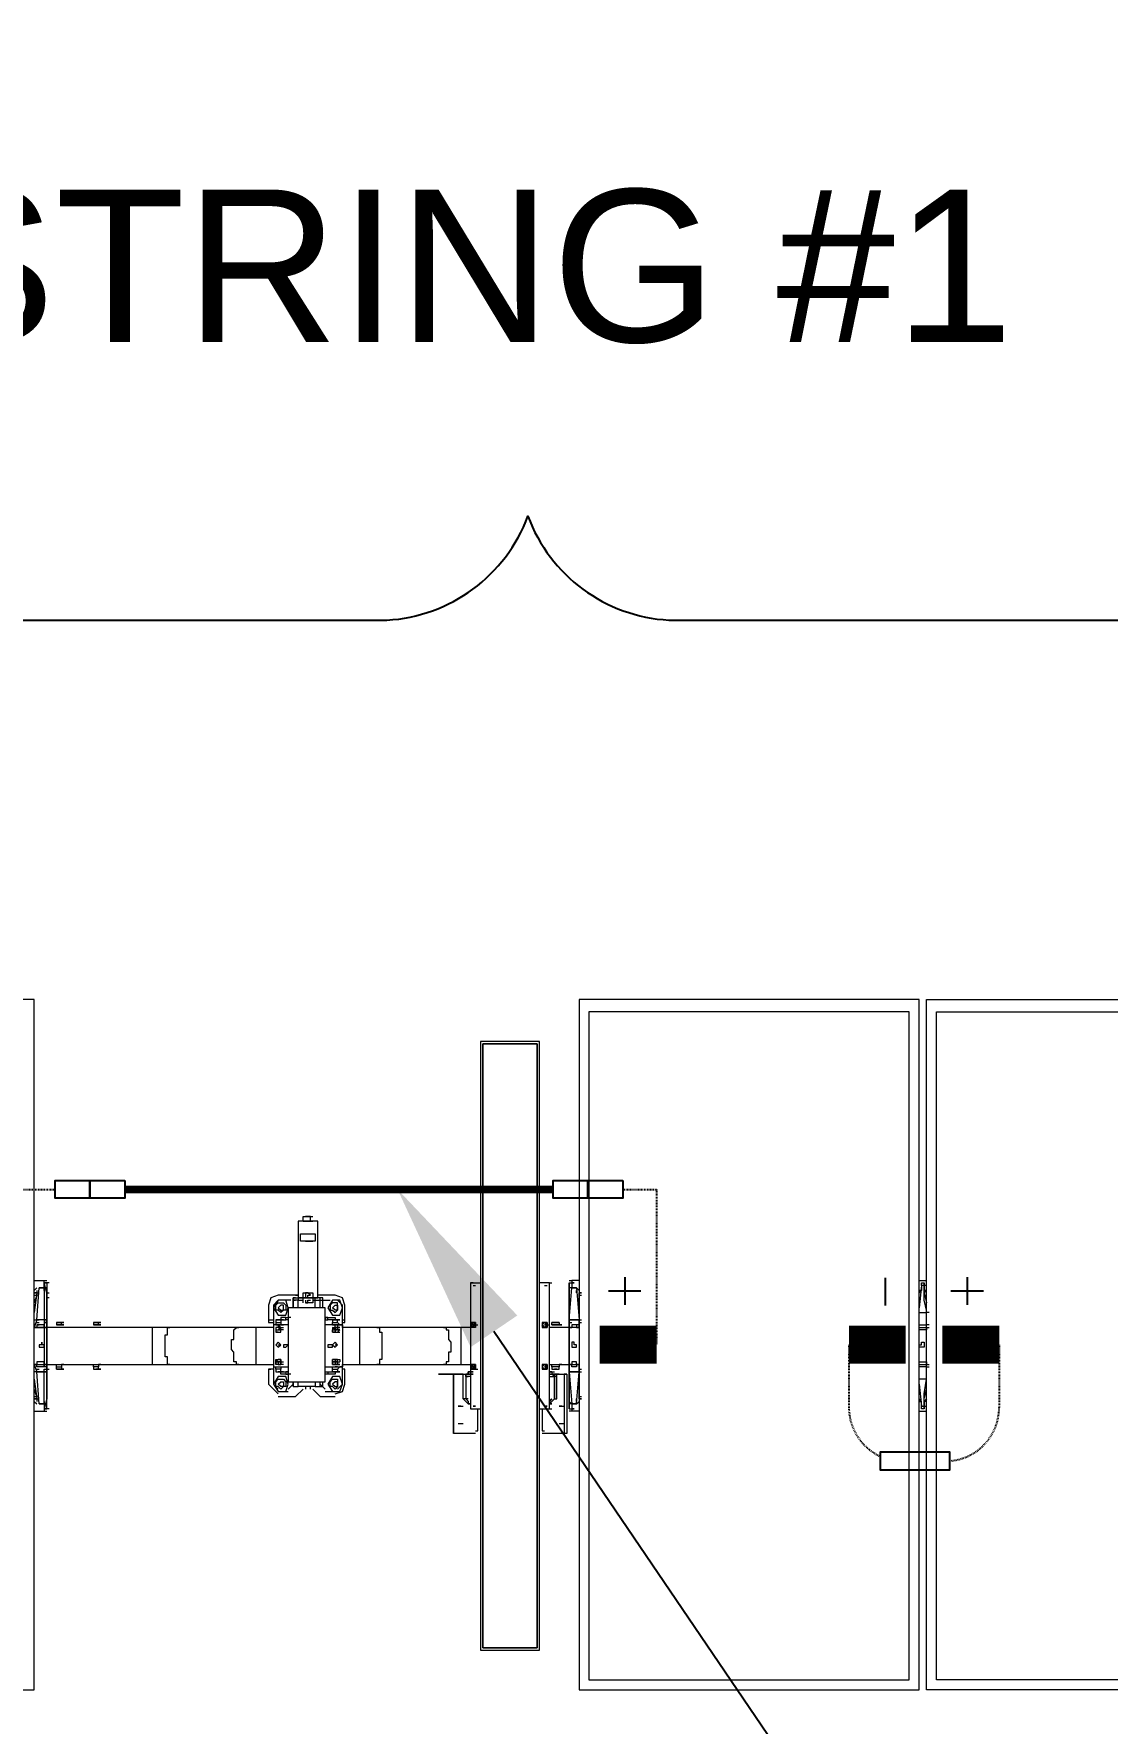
# Model space of a CAD drawing. Header units: feet. Extents: x -13743 to 68376, y -48 to 67763.
# Drawn here: x 4093.1 to 4233.9, y 7048.8 to 7270.4 of the extents above; entities that cross this region are included whole.
import ezdxf
from ezdxf import colors
from ezdxf.entities.mleader import LeaderData, LeaderLine
from ezdxf.enums import TextEntityAlignment as Align
from ezdxf.math import Vec2, Vec3

# ---------------------------------------------------------------- set-up
doc = ezdxf.new("R2018")
doc.units = ezdxf.units.FT
doc.header["$MEASUREMENT"] = 0
doc.linetypes.add('HIDDEN', pattern=[0.375, 0.25, -0.125])
for name, color, linetype in [('E-HARN-COMP', 8, 'Continuous'), ('E-TRNK-CABL-NEG', 6, 'HIDDEN'), ('E-TRUNK-CABLE-POS', 6, 'HIDDEN'), ('G-ANNO-TEXT', 1, 'Continuous'), ('Polarity-Text', 7, 'Continuous')]:
    doc.layers.add(name, color=color, linetype=linetype)
doc.styles.add('NEI-A', font='arial.ttf')
doc.styles.get("Standard").update_dxf_attribs({"font": 'arial.ttf'})

# ---------------------------------------------------------------- blocks, each defined once
blk = doc.blocks.new('A$Cc93f9aa1')
at = {"lineweight": 5}
for points in [[(9.338, 0), (9.5679, 0), (9.5679, 0.4666), (9.338, 0.4666)], [(10.1663, 0), (10.1663, 0.4666), (9.9363, 0.4666), (9.9363, 0)], [(10.1596, 0.4583), (9.9429, 0.4583), (9.9429, 0.0067), (10.1596, 0.0067)], [(10.4012, 0), (10.1713, 0), (10.1713, 0.4666), (10.4012, 0.4666)], [(10.1779, 0.0067), (10.1779, 0.4583), (10.3946, 0.4583), (10.3946, 0.0067)], [(9.8696, 0.4383), (9.8696, 0.0267), (9.9096, 0.0267), (9.9096, 0.4383)], [(9.8713, 0.4366), (9.8713, 0.0283), (9.8713, 0.4366), (9.9079, 0.4366)], [(9.7529, 0.3167), (9.7513, 0.3167)], [(9.7563, 0.3167), (9.7546, 0.3167)], [(9.7563, 0.3167), (9.7546, 0.3167)], [(9.7579, 0.3033), (9.7563, 0.3033), (9.7546, 0.3033), (9.7563, 0.3033), (9.7546, 0.3033), (9.7563, 0.3033), (9.7479, 0.3033), (9.7479, 0.3083), (9.7563, 0.3083), (9.7579, 0.3083)], [(9.7563, 0.3033), (9.7546, 0.3033), (9.7563, 0.3033), (9.7546, 0.3033)], [(9.5746, 0.275), (9.5763, 0.275), (9.5763, 0.2683)], [(10.1679, 0.275), (10.1696, 0.275), (10.1696, 0.2733), (10.1679, 0.2733)], [(9.7379, 0.2633), (9.7329, 0.2633), (9.7296, 0.2583), (9.7329, 0.2533), (9.7379, 0.2533), (9.7396, 0.2583)], [(9.7529, 0.2667), (9.7546, 0.2667), (9.7529, 0.2683), (9.7513, 0.2683), (9.7513, 0.2667), (9.7513, 0.265), (9.7529, 0.265)], [(9.7579, 0.265), (9.7563, 0.265)], [(9.7746, 0.2633), (9.7696, 0.2633), (9.7663, 0.2583), (9.7696, 0.2533), (9.7746, 0.2533), (9.7763, 0.2583)], [(9.9296, 0.2683), (9.9296, 0.265)], [(9.7329, 0.2567), (9.7313, 0.2567), (9.7313, 0.2583), (9.7313, 0.26), (9.7329, 0.2617), (9.7363, 0.2617), (9.7379, 0.26), (9.7379, 0.2583), (9.7379, 0.2567), (9.7363, 0.2567), (9.7363, 0.2583), (9.7363, 0.26), (9.7346, 0.26), (9.7329, 0.2583), (9.7346, 0.2567), (9.7363, 0.2567), (9.7346, 0.255)], [(9.7646, 0.2083), (9.7646, 0.2583), (9.7396, 0.2583), (9.7396, 0.2083)], [(9.7529, 0.2617), (9.7513, 0.2617)], [(9.7646, 0.25), (9.7663, 0.25), (9.7663, 0.2517), (9.7646, 0.2517)], [(9.7696, 0.2567), (9.7713, 0.255), (9.7729, 0.2567), (9.7713, 0.2567), (9.7696, 0.2583), (9.7713, 0.26), (9.7729, 0.26), (9.7729, 0.2583), (9.7729, 0.2567), (9.7729, 0.2583), (9.7729, 0.2617), (9.7713, 0.2617), (9.7696, 0.2617), (9.7679, 0.26), (9.7679, 0.2583), (9.7679, 0.2567)], [(9.5763, 0.2483), (9.5746, 0.2483)], [(9.5846, 0.2467), (9.5829, 0.2467)], [(9.5879, 0.2467), (9.5863, 0.2467)], [(9.6079, 0.2467), (9.6113, 0.2467), (9.6113, 0.2483), (9.6129, 0.2483), (9.6113, 0.2483), (9.6096, 0.2483), (9.6113, 0.2483), (9.6079, 0.2483)], [(9.6096, 0.2467), (9.6079, 0.2467)], [(9.6129, 0.2467), (9.6113, 0.2467)], [(9.7729, 0.2433), (9.7713, 0.2433), (9.7696, 0.245), (9.7713, 0.245), (9.7713, 0.2467), (9.7729, 0.2467), (9.7729, 0.245)], [(9.7729, 0.245), (9.7713, 0.245), (9.7713, 0.2433), (9.7729, 0.2433), (9.7746, 0.2433), (9.7729, 0.2433), (9.7729, 0.245), (9.7746, 0.245)], [(9.8646, 0.2483), (9.8629, 0.2467), (9.8646, 0.245), (9.8663, 0.2467)], [(9.9129, 0.2483), (9.9113, 0.2467), (9.9129, 0.245), (9.9146, 0.2467)], [(9.9146, 0.2467), (9.9129, 0.2467)], [(9.9146, 0.2467), (9.9129, 0.2467)], [(9.9196, 0.2467), (9.9179, 0.2467)], [(9.9246, 0.2467), (9.9229, 0.2467)], [(9.5729, 0.2317), (9.5746, 0.2317), (9.5746, 0.2333), (9.5729, 0.2333), (9.5729, 0.235), (9.5729, 0.2333), (9.5713, 0.2333), (9.5713, 0.2317)], [(9.7329, 0.235), (9.7313, 0.2333), (9.7329, 0.2317), (9.7346, 0.2333)], [(9.7329, 0.235), (9.7313, 0.2333), (9.7329, 0.2317), (9.7346, 0.2333)], [(9.7329, 0.235), (9.7313, 0.2333), (9.7329, 0.2317), (9.7346, 0.2333)], [(9.7329, 0.235), (9.7313, 0.2333), (9.7329, 0.2317), (9.7346, 0.2333)], [(9.7379, 0.2333), (9.7363, 0.2333), (9.7363, 0.2317), (9.7379, 0.2317), (9.7396, 0.2333)], [(9.7696, 0.2333), (9.7663, 0.2333), (9.7663, 0.2317), (9.7696, 0.2317)], [(9.7713, 0.235), (9.7696, 0.2333), (9.7713, 0.2317), (9.7729, 0.2333)], [(9.7713, 0.235), (9.7696, 0.2333), (9.7713, 0.2317), (9.7729, 0.2333)], [(9.7713, 0.235), (9.7696, 0.2333), (9.7713, 0.2317), (9.7729, 0.2333)], [(9.7713, 0.235), (9.7696, 0.2333), (9.7713, 0.2317), (9.7729, 0.2333)], [(9.9329, 0.235), (9.9313, 0.235), (9.9313, 0.2317), (9.9346, 0.2317), (9.9346, 0.2333), (9.9329, 0.2333)], [(10.1679, 0.235), (10.1696, 0.235), (10.1696, 0.2317), (10.1663, 0.2317), (10.1663, 0.2333), (10.1679, 0.2333)], [(9.5763, 0.22), (9.5746, 0.22), (9.5746, 0.2217), (9.5696, 0.2217), (9.5696, 0.22), (9.5746, 0.22)], [(9.7346, 0.2217), (9.7346, 0.2233), (9.7329, 0.2233), (9.7313, 0.2217)], [(9.7729, 0.2217), (9.7729, 0.2233), (9.7713, 0.2233), (9.7713, 0.2217), (9.7696, 0.2217)], [(9.8646, 0.22), (9.8629, 0.2183), (9.8646, 0.2167), (9.8663, 0.2183)], [(9.8663, 0.2183), (9.8646, 0.2183)], [(9.9129, 0.22), (9.9113, 0.2183), (9.9129, 0.2167), (9.9146, 0.2183)], [(9.9146, 0.22), (9.9129, 0.22), (9.9146, 0.22), (9.9146, 0.2183), (9.9146, 0.2167), (9.9129, 0.2167), (9.9146, 0.2167), (9.9146, 0.2183), (9.9129, 0.2183), (9.9146, 0.2183), (9.9129, 0.2183), (9.9146, 0.2183), (9.9129, 0.2183), (9.9146, 0.2183), (9.9129, 0.2183), (9.9146, 0.2183)], [(9.9313, 0.22), (9.9296, 0.22), (9.9313, 0.22), (9.9346, 0.22), (9.9346, 0.2217), (9.9313, 0.2217)], [(9.7379, 0.2117), (9.7329, 0.2117), (9.7296, 0.2067), (9.7329, 0.2017), (9.7379, 0.2017), (9.7396, 0.2067)], [(9.7363, 0.2067), (9.7363, 0.205), (9.7346, 0.2033), (9.7329, 0.205), (9.7313, 0.205), (9.7313, 0.2067), (9.7313, 0.2083), (9.7329, 0.21), (9.7346, 0.21), (9.7363, 0.21), (9.7379, 0.2083), (9.7379, 0.2067), (9.7379, 0.205), (9.7363, 0.205), (9.7346, 0.205), (9.7329, 0.2067), (9.7346, 0.2083), (9.7363, 0.2083)], [(9.7646, 0.215), (9.7663, 0.215), (9.7663, 0.2133), (9.7646, 0.2133)], [(9.7746, 0.2117), (9.7696, 0.2117), (9.7663, 0.2067), (9.7696, 0.2017), (9.7746, 0.2017), (9.7763, 0.2067)], [(9.7729, 0.205), (9.7713, 0.2033), (9.7696, 0.205), (9.7679, 0.205), (9.7679, 0.2067), (9.7679, 0.2083), (9.7696, 0.21), (9.7729, 0.21), (9.7729, 0.2067), (9.7729, 0.2083), (9.7713, 0.2083), (9.7696, 0.2067), (9.7713, 0.205)], [(9.7729, 0.2067), (9.7729, 0.205)], [(9.8596, 0.2133), (9.8596, 0.1967), (9.8579, 0.1967), (9.8579, 0.2133)], [(9.8613, 0.2133), (9.8596, 0.2133)], [(9.8613, 0.2133), (9.8596, 0.2133), (9.8613, 0.2133), (9.8596, 0.2133), (9.8613, 0.2133), (9.8629, 0.2133), (9.8646, 0.2133), (9.8629, 0.2133), (9.8613, 0.2133), (9.8629, 0.2133), (9.8613, 0.2133), (9.8629, 0.2133), (9.8646, 0.2133), (9.8629, 0.2133)], [(9.8629, 0.2133), (9.8613, 0.2133), (9.8613, 0.215), (9.8629, 0.215)], [(9.8629, 0.215), (9.8613, 0.215), (9.8629, 0.215), (9.8646, 0.215)], [(9.9196, 0.2133), (9.9179, 0.2133)], [(9.9196, 0.2133), (9.9179, 0.2133)], [(9.9279, 0.2133), (9.9263, 0.2133)], [(9.5746, 0.19), (9.5763, 0.19), (9.5763, 0.1967)], [(9.5763, 0.1967), (9.5763, 0.2)], [(9.9296, 0.2), (9.9296, 0.1967), (9.9296, 0.19)], [(9.8663, 0.1917), (9.8646, 0.1917)], [(9.9146, 0.1917), (9.9129, 0.1917)], [(9.9329, 0.19), (9.9313, 0.19)], [(9.9079, 0.0283), (9.8713, 0.0283)]]:
    blk.add_lwpolyline(points, close=True, dxfattribs=at)
for points in [[(9.9079, 0.4366), (9.9079, 0.0283), (9.9079, 0.4366)], [(9.7579, 0.3167), (9.7563, 0.3167), (9.7546, 0.3167), (9.7513, 0.3167), (9.7529, 0.3167), (9.7513, 0.3167), (9.7529, 0.3167), (9.7513, 0.3167), (9.7496, 0.3167), (9.7496, 0.32), (9.7546, 0.32), (9.7513, 0.32), (9.7529, 0.32)], [(9.7529, 0.3167), (9.7546, 0.3167), (9.7546, 0.32), (9.7563, 0.32)], [(9.7579, 0.2583), (9.7579, 0.2633), (9.7613, 0.2633), (9.7613, 0.265), (9.7596, 0.265), (9.7596, 0.3167), (9.7463, 0.3167), (9.7463, 0.265), (9.7479, 0.265)], [(9.7496, 0.3167), (9.7563, 0.3167)], [(9.7513, 0.3167), (9.7529, 0.3167)], [(9.7513, 0.3167), (9.7529, 0.3167)], [(9.7513, 0.3167), (9.7529, 0.3167), (9.7513, 0.3167)], [(9.7513, 0.3167), (9.7529, 0.3167)], [(9.7546, 0.3167), (9.7513, 0.3167)], [(9.7546, 0.3167), (9.7529, 0.3167)], [(9.7546, 0.3167), (9.7529, 0.3167)], [(9.7529, 0.3167), (9.7546, 0.3167)], [(9.7546, 0.3167), (9.7563, 0.3167)], [(9.7513, 0.3033), (9.7529, 0.3033), (9.7513, 0.3033)], [(9.7529, 0.3033), (9.7546, 0.3033), (9.7529, 0.3033)], [(9.7546, 0.3033), (9.7563, 0.3033), (9.7546, 0.3033)], [(9.5679, 0.2767), (9.5746, 0.2767)], [(9.5746, 0.27), (9.5746, 0.2717), (9.5746, 0.2767), (9.5763, 0.2767)], [(9.5779, 0.275), (9.5763, 0.275), (9.5746, 0.275), (9.5763, 0.275), (9.5746, 0.275)], [(9.8646, 0.275), (9.8629, 0.275), (9.8629, 0.19), (9.8646, 0.19)], [(9.8629, 0.275), (9.8696, 0.275)], [(9.9096, 0.19), (9.9163, 0.19), (9.9163, 0.275), (9.9096, 0.275)], [(9.9163, 0.275), (9.9179, 0.275)], [(9.9296, 0.2767), (9.9313, 0.2767), (9.9313, 0.2717), (9.9296, 0.2717)], [(9.9296, 0.2683), (9.9296, 0.275), (9.9296, 0.2683)], [(9.9296, 0.275), (9.9313, 0.275), (9.9329, 0.275), (9.9313, 0.275)], [(9.9363, 0.2767), (9.9313, 0.2767)], [(10.1663, 0.2767), (10.1713, 0.2767)], [(9.5763, 0.25), (9.5746, 0.25), (9.5696, 0.25), (9.5713, 0.2717), (9.5746, 0.2717), (9.5713, 0.2717), (9.5729, 0.2717)], [(9.5763, 0.2717), (9.5746, 0.2717), (9.5746, 0.25), (9.5763, 0.25), (9.5746, 0.25), (9.5746, 0.2483), (9.5746, 0.245), (9.5763, 0.245), (9.5746, 0.245), (9.5746, 0.22), (9.5746, 0.2183), (9.5696, 0.2183), (9.5696, 0.22), (9.5713, 0.22)], [(9.5696, 0.27), (9.5696, 0.2683), (9.5696, 0.2667)], [(9.5696, 0.2683), (9.5713, 0.2683)], [(9.7329, 0.2633), (9.7296, 0.26), (9.7296, 0.245), (9.7179, 0.245), (9.7063, 0.245), (9.6596, 0.245), (9.6479, 0.245), (9.6113, 0.245), (9.6079, 0.245), (9.5863, 0.245), (9.5829, 0.245), (9.5763, 0.245), (9.5746, 0.245), (9.5696, 0.245), (9.5746, 0.245), (9.5763, 0.245), (9.5746, 0.245), (9.5746, 0.2467), (9.5696, 0.2467), (9.5696, 0.245), (9.5713, 0.245)], [(9.5779, 0.265), (9.5763, 0.265), (9.5763, 0.2683), (9.5779, 0.2683)], [(9.5763, 0.2683), (9.5763, 0.265)], [(9.5763, 0.2483), (9.5763, 0.265), (9.5763, 0.2483)], [(9.7446, 0.2667), (9.7463, 0.2667), (9.7329, 0.2667), (9.7279, 0.265), (9.7263, 0.26), (9.7263, 0.25), (9.7263, 0.2483), (9.7296, 0.2483)], [(9.7413, 0.2633), (9.7396, 0.2633), (9.7363, 0.2633)], [(9.7463, 0.2583), (9.7463, 0.2633), (9.7429, 0.2633), (9.7429, 0.265), (9.7429, 0.2633), (9.7429, 0.2583)], [(9.7446, 0.265), (9.7429, 0.265), (9.7463, 0.265), (9.7463, 0.2633), (9.7496, 0.2633)], [(9.7429, 0.2633), (9.7446, 0.2633)], [(9.7463, 0.265), (9.7496, 0.265), (9.7463, 0.265)], [(9.7496, 0.2617), (9.7496, 0.265), (9.7496, 0.2683), (9.7563, 0.2683), (9.7563, 0.265), (9.7496, 0.265), (9.7563, 0.265), (9.7563, 0.2617), (9.7546, 0.2617), (9.7529, 0.2617), (9.7529, 0.2633), (9.7546, 0.2633)], [(9.7496, 0.265), (9.7513, 0.265)], [(9.7513, 0.2633), (9.7513, 0.2617)], [(9.7529, 0.2667), (9.7546, 0.2667)], [(9.7596, 0.265), (9.7563, 0.265), (9.7596, 0.265)], [(9.7563, 0.2633), (9.7579, 0.2633), (9.7579, 0.265)], [(9.7763, 0.2483), (9.7779, 0.2483), (9.7779, 0.25), (9.7779, 0.26), (9.7763, 0.265), (9.7713, 0.2667), (9.7613, 0.2667), (9.7596, 0.2667)], [(9.7629, 0.2583), (9.7629, 0.2633), (9.7629, 0.265), (9.7613, 0.265)], [(9.7613, 0.2633), (9.7629, 0.2633), (9.7646, 0.2633), (9.7679, 0.2633)], [(9.8663, 0.2483), (9.8663, 0.2467), (9.8646, 0.2467), (9.8663, 0.2467), (9.8646, 0.2467), (9.8663, 0.2467), (9.8663, 0.245), (9.8646, 0.245), (9.8629, 0.245), (9.8563, 0.245), (9.8446, 0.245), (9.7996, 0.245), (9.7763, 0.245), (9.7763, 0.26), (9.7729, 0.2633)], [(9.8646, 0.2733), (9.8663, 0.2733)], [(9.9129, 0.2733), (9.9146, 0.2733)], [(9.9346, 0.2717), (9.9363, 0.25), (9.9296, 0.25), (9.9313, 0.2717), (9.9296, 0.2717), (9.9296, 0.27)], [(9.9296, 0.2483), (9.9296, 0.265), (9.9296, 0.2483)], [(9.9346, 0.2717), (9.9313, 0.2717), (9.9346, 0.2717)], [(9.9346, 0.2683), (9.9346, 0.27)], [(9.9363, 0.2667), (9.9363, 0.2683), (9.9379, 0.2683)], [(10.1679, 0.2733), (10.1679, 0.27)], [(10.1729, 0.255), (10.1713, 0.255), (10.1713, 0.2567), (10.1696, 0.2633), (10.1696, 0.2733), (10.1696, 0.27), (10.1713, 0.2683)], [(9.7379, 0.2517), (9.7346, 0.2517), (9.7346, 0.25), (9.7379, 0.25)], [(9.7413, 0.2517), (9.7396, 0.2517), (9.7396, 0.25), (9.7379, 0.25), (9.7379, 0.2517), (9.7396, 0.2517)], [(9.7646, 0.2517), (9.7663, 0.2517), (9.7713, 0.2517), (9.7713, 0.25), (9.7663, 0.25)], [(10.1729, 0.2467), (10.1713, 0.2467), (10.1713, 0.255)], [(9.5746, 0.25), (9.5696, 0.25), (9.5713, 0.25)], [(9.5696, 0.2467), (9.5713, 0.2467)], [(9.5763, 0.2483), (9.5763, 0.2467), (9.5763, 0.2483)], [(9.5763, 0.2183), (9.5763, 0.2467), (9.5763, 0.2183)], [(9.5829, 0.2483), (9.5829, 0.2467), (9.5863, 0.2467), (9.5863, 0.2483), (9.5879, 0.2483), (9.5863, 0.2483), (9.5846, 0.2483), (9.5863, 0.2483), (9.5829, 0.2483), (9.5846, 0.2483)], [(9.5863, 0.2483), (9.5879, 0.2483)], [(9.6079, 0.2483), (9.6096, 0.2483)], [(9.6113, 0.2483), (9.6129, 0.2483)], [(9.7396, 0.2467), (9.7346, 0.2467), (9.7313, 0.2467), (9.7296, 0.2467), (9.7296, 0.2183), (9.7313, 0.2183), (9.7346, 0.2183), (9.7396, 0.2183)], [(9.7313, 0.25), (9.7346, 0.25), (9.7329, 0.25), (9.7346, 0.25), (9.7363, 0.25), (9.7346, 0.25), (9.7346, 0.2483), (9.7346, 0.2467), (9.7363, 0.2467)], [(9.7329, 0.25), (9.7313, 0.25), (9.7313, 0.2483), (9.7313, 0.2467), (9.7329, 0.2467)], [(9.7313, 0.2483), (9.7346, 0.2483)], [(9.7329, 0.2417), (9.7346, 0.2417), (9.7346, 0.2433), (9.7329, 0.2433), (9.7346, 0.2433), (9.7346, 0.245), (9.7329, 0.2467), (9.7329, 0.245), (9.7313, 0.245), (9.7313, 0.2433), (9.7346, 0.2433), (9.7346, 0.245), (9.7329, 0.245), (9.7346, 0.245)], [(9.7346, 0.2467), (9.7313, 0.2467)], [(9.7313, 0.245), (9.7313, 0.2433), (9.7329, 0.2433), (9.7346, 0.245), (9.7329, 0.245)], [(9.7313, 0.2433), (9.7313, 0.2417), (9.7346, 0.2417), (9.7346, 0.2433)], [(9.7329, 0.245), (9.7346, 0.245), (9.7329, 0.245)], [(9.7363, 0.2433), (9.7346, 0.2433), (9.7346, 0.245), (9.7363, 0.245)], [(9.7729, 0.2467), (9.7713, 0.2467), (9.7696, 0.2467), (9.7696, 0.2483), (9.7729, 0.2483), (9.7746, 0.2467), (9.7763, 0.2467), (9.7746, 0.2467), (9.7696, 0.2467), (9.7646, 0.2467)], [(9.7729, 0.2483), (9.7729, 0.25), (9.7746, 0.25), (9.7729, 0.25), (9.7713, 0.25), (9.7696, 0.25), (9.7696, 0.2483)], [(9.7696, 0.25), (9.7729, 0.25), (9.7713, 0.25)], [(9.7729, 0.2433), (9.7713, 0.2433), (9.7696, 0.245), (9.7696, 0.2433), (9.7713, 0.2433)], [(9.7696, 0.2417), (9.7713, 0.2417), (9.7696, 0.2417), (9.7696, 0.2433), (9.7713, 0.2433), (9.7713, 0.2417), (9.7729, 0.2417), (9.7746, 0.2417)], [(9.7713, 0.245), (9.7729, 0.245), (9.7713, 0.245)], [(9.7729, 0.245), (9.7746, 0.245)], [(9.7746, 0.2433), (9.7729, 0.2417)], [(9.7763, 0.2467), (9.7763, 0.2183)], [(9.8663, 0.2467), (9.8663, 0.245), (9.8646, 0.245), (9.8646, 0.2467), (9.8663, 0.2467), (9.8646, 0.2467), (9.8629, 0.2467), (9.8646, 0.2483), (9.8629, 0.2483), (9.8629, 0.2467), (9.8629, 0.245)], [(9.8629, 0.2483), (9.8629, 0.2483)], [(9.8629, 0.2467), (9.8629, 0.2467)], [(9.8629, 0.245), (9.8629, 0.245)], [(9.8646, 0.2483), (9.8663, 0.2483), (9.8646, 0.2483), (9.8663, 0.2483), (9.8663, 0.2467), (9.8646, 0.2467), (9.8663, 0.2467), (9.8679, 0.2467)], [(9.8646, 0.2483), (9.8646, 0.2483)], [(9.8646, 0.245), (9.8646, 0.245)], [(9.8663, 0.2483), (9.8663, 0.2483)], [(9.8663, 0.2467), (9.8663, 0.2467)], [(9.8663, 0.245), (9.8663, 0.245)], [(9.9129, 0.2483), (9.9113, 0.2467)], [(9.9113, 0.2483), (9.9113, 0.2467)], [(9.9113, 0.2483), (9.9113, 0.2483)], [(9.9129, 0.2483), (9.9113, 0.2483)], [(9.9129, 0.245), (9.9113, 0.2467)], [(9.9113, 0.2467), (9.9113, 0.245)], [(9.9113, 0.2467), (9.9113, 0.2467)], [(9.9113, 0.245), (9.9129, 0.245)], [(9.9113, 0.245), (9.9113, 0.245)], [(9.9129, 0.2483), (9.9146, 0.2483)], [(9.9129, 0.2483), (9.9146, 0.2483)], [(9.9129, 0.2483), (9.9146, 0.2483), (9.9146, 0.2467)], [(9.9129, 0.2483), (9.9129, 0.2483)], [(9.9146, 0.2483), (9.9129, 0.2483)], [(9.9129, 0.2467), (9.9146, 0.2467)], [(9.9129, 0.2467), (9.9146, 0.2467)], [(9.9146, 0.2467), (9.9146, 0.245), (9.9129, 0.245)], [(9.9129, 0.2467), (9.9146, 0.2467)], [(9.9129, 0.2467), (9.9146, 0.2467)], [(9.9129, 0.245), (9.9146, 0.245)], [(9.9129, 0.245), (9.9129, 0.245)], [(9.9146, 0.2483), (9.9146, 0.2483)], [(9.9146, 0.2467), (9.9146, 0.2483)], [(9.9146, 0.2467), (9.9163, 0.2467)], [(9.9146, 0.2467), (9.9146, 0.2467)], [(9.9146, 0.245), (9.9146, 0.2467)], [(9.9146, 0.245), (9.9146, 0.245)], [(9.9363, 0.245), (9.9346, 0.245), (9.9296, 0.245), (9.9229, 0.245), (9.9179, 0.245), (9.9163, 0.245)], [(9.9163, 0.22), (9.9179, 0.22), (9.9229, 0.22), (9.9296, 0.22), (9.9296, 0.245), (9.9313, 0.245), (9.9296, 0.245)], [(9.9229, 0.2483), (9.9213, 0.2483), (9.9229, 0.2483), (9.9229, 0.2467), (9.9179, 0.2467), (9.9179, 0.2483), (9.9196, 0.2483), (9.9213, 0.2483)], [(9.9179, 0.2483), (9.9213, 0.2483), (9.9196, 0.2483)], [(9.9296, 0.2483), (9.9296, 0.25), (9.9313, 0.25)], [(9.9296, 0.25), (9.9363, 0.25), (9.9379, 0.25)], [(9.9346, 0.2467), (9.9346, 0.245), (9.9313, 0.245), (9.9296, 0.245), (9.9296, 0.2483), (9.9313, 0.2483)], [(9.9296, 0.2483), (9.9296, 0.2467), (9.9296, 0.2483)], [(9.9296, 0.2467), (9.9296, 0.2183), (9.9296, 0.2467)], [(9.9363, 0.2467), (9.9346, 0.2467), (9.9313, 0.2467), (9.9313, 0.245)], [(10.1663, 0.2467), (10.1713, 0.2467)], [(10.1663, 0.245), (10.1713, 0.245), (10.1729, 0.245)], [(10.1713, 0.245), (10.1713, 0.2433), (10.1663, 0.2433)], [(9.7329, 0.2333), (9.7346, 0.2333)], [(9.7713, 0.2333), (9.7729, 0.2333)], [(9.5763, 0.2183), (9.5746, 0.2183), (9.5746, 0.22), (9.5763, 0.22), (9.5829, 0.22), (9.5863, 0.22), (9.6079, 0.22), (9.6113, 0.22), (9.6479, 0.22), (9.6596, 0.22), (9.7063, 0.22), (9.7296, 0.22), (9.7296, 0.2067), (9.7329, 0.2033)], [(9.5746, 0.2183), (9.5746, 0.2183)], [(9.5763, 0.2183), (9.5763, 0.2167), (9.5763, 0.2183)], [(9.5879, 0.22), (9.5863, 0.22), (9.5863, 0.2183), (9.5863, 0.2167), (9.5879, 0.2167), (9.5863, 0.2167), (9.5846, 0.2167), (9.5829, 0.2167), (9.5829, 0.2183), (9.5829, 0.22), (9.5846, 0.22)], [(9.5829, 0.2183), (9.5863, 0.2183)], [(9.6129, 0.22), (9.6113, 0.22), (9.6113, 0.2183), (9.6079, 0.2183), (9.6079, 0.22), (9.6096, 0.22)], [(9.6079, 0.2183), (9.6079, 0.2167), (9.6096, 0.2167), (9.6113, 0.2167), (9.6129, 0.2167), (9.6113, 0.2167), (9.6113, 0.2183)], [(9.7313, 0.2233), (9.7346, 0.2233)], [(9.7329, 0.2217), (9.7313, 0.2217), (9.7313, 0.22)], [(9.7346, 0.2183), (9.7346, 0.2167), (9.7313, 0.2167), (9.7313, 0.2183), (9.7329, 0.2183), (9.7346, 0.2183), (9.7363, 0.2183)], [(9.7313, 0.2183), (9.7329, 0.2183)], [(9.7363, 0.22), (9.7346, 0.22), (9.7346, 0.2217), (9.7329, 0.2217), (9.7329, 0.22), (9.7346, 0.22), (9.7346, 0.2217), (9.7363, 0.2217)], [(9.7329, 0.22), (9.7346, 0.22), (9.7329, 0.22)], [(9.7329, 0.22), (9.7346, 0.22), (9.7329, 0.22)], [(9.7646, 0.2183), (9.7696, 0.2183), (9.7746, 0.2183), (9.7763, 0.2183), (9.7746, 0.2183), (9.7729, 0.2167), (9.7729, 0.215), (9.7746, 0.215), (9.7729, 0.215), (9.7713, 0.215), (9.7696, 0.215), (9.7696, 0.2167), (9.7696, 0.2183), (9.7713, 0.2183), (9.7729, 0.2183), (9.7713, 0.2183)], [(9.7729, 0.2233), (9.7696, 0.2233)], [(9.7713, 0.2217), (9.7696, 0.2217), (9.7696, 0.22), (9.7729, 0.22), (9.7746, 0.22), (9.7729, 0.22), (9.7729, 0.2217), (9.7713, 0.2217), (9.7713, 0.22), (9.7729, 0.22), (9.7729, 0.2217), (9.7746, 0.2217)], [(9.7713, 0.22), (9.7729, 0.22), (9.7713, 0.22)], [(9.7729, 0.2033), (9.7763, 0.2067), (9.7763, 0.22), (9.7879, 0.22), (9.7996, 0.22), (9.8446, 0.22), (9.8563, 0.22), (9.8629, 0.22), (9.8629, 0.2183), (9.8629, 0.2167), (9.8646, 0.2167), (9.8663, 0.2167), (9.8679, 0.2167)], [(9.8629, 0.22), (9.8629, 0.22)], [(9.8646, 0.22), (9.8629, 0.22)], [(9.8663, 0.2167), (9.8663, 0.2183), (9.8646, 0.2183), (9.8663, 0.2183), (9.8646, 0.2183), (9.8663, 0.2183), (9.8646, 0.2183), (9.8663, 0.2183), (9.8663, 0.2167), (9.8646, 0.2167), (9.8646, 0.2183), (9.8629, 0.2183), (9.8646, 0.22), (9.8663, 0.22), (9.8646, 0.22), (9.8663, 0.22), (9.8663, 0.2183), (9.8663, 0.22)], [(9.8629, 0.2183), (9.8629, 0.2183)], [(9.8646, 0.22), (9.8646, 0.22)], [(9.8663, 0.22), (9.8663, 0.22)], [(9.8663, 0.2183), (9.8663, 0.2183)], [(9.9146, 0.2167), (9.9129, 0.2167), (9.9113, 0.2183), (9.9129, 0.22), (9.9113, 0.22), (9.9113, 0.2183), (9.9113, 0.2167), (9.9129, 0.2167)], [(9.9113, 0.22), (9.9113, 0.22)], [(9.9113, 0.2183), (9.9113, 0.2183)], [(9.9129, 0.22), (9.9129, 0.22)], [(9.9146, 0.22), (9.9146, 0.22)], [(9.9146, 0.2183), (9.9146, 0.2183)], [(9.9246, 0.22), (9.9229, 0.22), (9.9229, 0.2183), (9.9179, 0.2183), (9.9179, 0.22), (9.9196, 0.22)], [(9.9179, 0.2183), (9.9179, 0.2167), (9.9196, 0.2167), (9.9213, 0.2167), (9.9229, 0.2167)], [(9.9213, 0.2167), (9.9229, 0.2167), (9.9229, 0.2183)], [(9.9296, 0.22), (9.9313, 0.22), (9.9296, 0.22), (9.9296, 0.2183)], [(9.9296, 0.2167), (9.9296, 0.2183), (9.9296, 0.2167)], [(9.9363, 0.22), (9.9346, 0.22), (9.9346, 0.2183), (9.9313, 0.2183), (9.9313, 0.22), (9.9329, 0.22)], [(9.9313, 0.2183), (9.9313, 0.2183)], [(10.1663, 0.2217), (10.1713, 0.2217), (10.1713, 0.22)], [(10.1663, 0.22), (10.1713, 0.22), (10.1729, 0.22)], [(10.1713, 0.2183), (10.1663, 0.2183)], [(10.1679, 0.1917), (10.1696, 0.1917), (10.1696, 0.2), (10.1713, 0.21), (10.1713, 0.2183), (10.1729, 0.2183)], [(9.5713, 0.1933), (9.5696, 0.215), (9.5746, 0.215), (9.5763, 0.215)], [(9.5746, 0.215), (9.5696, 0.215), (9.5713, 0.215)], [(9.5746, 0.1933), (9.5713, 0.1933), (9.5746, 0.1933), (9.5746, 0.215), (9.5763, 0.215), (9.5746, 0.215), (9.5746, 0.2167), (9.5763, 0.2167), (9.5779, 0.2167)], [(9.5763, 0.2167), (9.5763, 0.2), (9.5763, 0.2167)], [(9.5829, 0.2167), (9.5863, 0.2167), (9.5846, 0.2167)], [(9.6079, 0.2167), (9.6113, 0.2167), (9.6096, 0.2167)], [(9.7296, 0.2167), (9.7263, 0.2167), (9.7263, 0.2067), (9.7329, 0.2)], [(9.7263, 0.2167), (9.7279, 0.2167)], [(9.7313, 0.2167), (9.7313, 0.215), (9.7329, 0.215), (9.7346, 0.215), (9.7363, 0.215), (9.7346, 0.215), (9.7346, 0.2167)], [(9.7313, 0.215), (9.7346, 0.215), (9.7329, 0.215)], [(9.7379, 0.2133), (9.7346, 0.2133), (9.7346, 0.215), (9.7379, 0.215)], [(9.7413, 0.2133), (9.7396, 0.2133), (9.7396, 0.215), (9.7379, 0.215), (9.7379, 0.2133), (9.7396, 0.2133)], [(9.7396, 0.2033), (9.7429, 0.2067)], [(9.7429, 0.2083), (9.7429, 0.205), (9.7463, 0.205)], [(9.7579, 0.2083), (9.7579, 0.205), (9.7463, 0.205), (9.7463, 0.2083)], [(9.7579, 0.205), (9.7613, 0.205), (9.7629, 0.205), (9.7629, 0.2083)], [(9.7613, 0.2067), (9.7646, 0.2033)], [(9.7663, 0.215), (9.7713, 0.215), (9.7713, 0.2133), (9.7663, 0.2133), (9.7646, 0.2133)], [(9.7696, 0.2167), (9.7729, 0.2167)], [(9.7696, 0.215), (9.7729, 0.215), (9.7713, 0.215)], [(9.7713, 0.2), (9.7763, 0.2017), (9.7779, 0.2067), (9.7779, 0.2167), (9.7763, 0.2167)], [(9.8413, 0.2133), (9.8429, 0.2133), (9.8413, 0.2133)], [(9.8429, 0.2133), (9.8446, 0.2133)], [(9.8496, 0.2133), (9.8429, 0.2133), (9.8496, 0.2133)], [(9.8496, 0.2133), (9.8513, 0.2133), (9.8496, 0.2133)], [(9.8663, 0.1733), (9.8513, 0.1733), (9.8513, 0.2133), (9.8579, 0.2133), (9.8596, 0.2133), (9.8629, 0.2133), (9.8646, 0.2133)], [(9.8513, 0.2133), (9.8513, 0.1733)], [(9.8513, 0.2133), (9.8529, 0.2133)], [(9.8579, 0.2133), (9.8513, 0.2133)], [(9.8513, 0.2133), (9.8529, 0.2133)], [(9.8579, 0.2133), (9.8596, 0.2133)], [(9.8613, 0.215), (9.8629, 0.215), (9.8613, 0.215), (9.8613, 0.2133), (9.8629, 0.2133), (9.8613, 0.2133), (9.8596, 0.2133), (9.8613, 0.2133), (9.8596, 0.2133)], [(9.8596, 0.2133), (9.8596, 0.2133)], [(9.8596, 0.2133), (9.8596, 0.2133)], [(9.8596, 0.2133), (9.8613, 0.2133), (9.8596, 0.2133)], [(9.8596, 0.2133), (9.8613, 0.2133)], [(9.8596, 0.2133), (9.8613, 0.2133)], [(9.8596, 0.2117), (9.8596, 0.2133)], [(9.8596, 0.2117), (9.8613, 0.2117)], [(9.8596, 0.2117), (9.8596, 0.1967), (9.8613, 0.195), (9.8613, 0.1933)], [(9.8613, 0.2133), (9.8613, 0.2133)], [(9.8613, 0.2133), (9.8613, 0.2133)], [(9.8629, 0.2167), (9.8629, 0.2167)], [(9.8646, 0.2167), (9.8646, 0.2167)], [(9.8663, 0.2167), (9.8663, 0.2167)], [(9.9113, 0.2167), (9.9113, 0.2167)], [(9.9229, 0.2133), (9.9213, 0.2133), (9.9196, 0.2133), (9.9196, 0.2117), (9.9196, 0.1967), (9.9213, 0.1967), (9.9213, 0.2133), (9.9263, 0.2133), (9.9263, 0.1733), (9.9113, 0.1733)], [(9.9129, 0.2167), (9.9129, 0.2167)], [(9.9146, 0.2167), (9.9146, 0.2167)], [(9.9163, 0.215), (9.9163, 0.2133), (9.9179, 0.2133)], [(9.9179, 0.215), (9.9163, 0.215), (9.9179, 0.215)], [(9.9163, 0.215), (9.9179, 0.215)], [(9.9163, 0.2133), (9.9163, 0.2133)], [(9.9163, 0.2133), (9.9179, 0.2133)], [(9.9163, 0.2133), (9.9179, 0.2133)], [(9.9163, 0.2133), (9.9179, 0.2133)], [(9.9163, 0.2133), (9.9179, 0.2133)], [(9.9163, 0.2133), (9.9179, 0.2133), (9.9196, 0.2133)], [(9.9163, 0.2133), (9.9179, 0.2133), (9.9196, 0.2133)], [(9.9163, 0.2133), (9.9179, 0.2133)], [(9.9163, 0.2133), (9.9179, 0.2133), (9.9196, 0.2133)], [(9.9163, 0.2133), (9.9196, 0.2133)], [(9.9179, 0.1933), (9.9163, 0.1933), (9.9196, 0.1967), (9.9196, 0.2117)], [(9.9179, 0.2167), (9.9213, 0.2167), (9.9196, 0.2167)], [(9.9179, 0.215), (9.9179, 0.2133)], [(9.9179, 0.215), (9.9196, 0.215)], [(9.9179, 0.2133), (9.9196, 0.2133)], [(9.9179, 0.2133), (9.9196, 0.2133)], [(9.9179, 0.2133), (9.9196, 0.2133)], [(9.9213, 0.2117), (9.9196, 0.2117), (9.9179, 0.2133), (9.9196, 0.2133), (9.9179, 0.2133), (9.9196, 0.2133), (9.9213, 0.2133), (9.9229, 0.2133), (9.9213, 0.2133), (9.9279, 0.2133), (9.9279, 0.1733), (9.9263, 0.1733)], [(9.9196, 0.2133), (9.9213, 0.2133)], [(9.9296, 0.2167), (9.9296, 0.2), (9.9296, 0.2167)], [(9.9296, 0.2167), (9.9296, 0.215), (9.9313, 0.215)], [(9.9346, 0.1933), (9.9363, 0.215), (9.9296, 0.215), (9.9313, 0.1933), (9.9296, 0.1933)], [(9.9296, 0.215), (9.9363, 0.215), (9.9379, 0.215)], [(9.5696, 0.1983), (9.5696, 0.1967), (9.5713, 0.1967)], [(9.5696, 0.1967), (9.5696, 0.195)], [(9.5746, 0.195), (9.5746, 0.1933), (9.5746, 0.1883), (9.5763, 0.1883)], [(9.7329, 0.1983), (9.7446, 0.1983), (9.7496, 0.2033)], [(9.7329, 0.2017), (9.7346, 0.2017)], [(9.7363, 0.2017), (9.7396, 0.2017)], [(9.7429, 0.205), (9.7446, 0.205)], [(9.7513, 0.205), (9.7513, 0.2033)], [(9.7546, 0.2033), (9.7546, 0.205)], [(9.7563, 0.2033), (9.7613, 0.1983), (9.7713, 0.1983)], [(9.7646, 0.2017), (9.7696, 0.2017)], [(9.7713, 0.2017), (9.7729, 0.2017)], [(9.8579, 0.1967), (9.8613, 0.1933), (9.8629, 0.1933)], [(9.8613, 0.1967), (9.8596, 0.1967), (9.8613, 0.195)], [(9.9163, 0.195), (9.9179, 0.1967), (9.9163, 0.195), (9.9163, 0.1933)], [(9.9296, 0.195), (9.9313, 0.1933), (9.9313, 0.1883), (9.9296, 0.1883)], [(9.9346, 0.195), (9.9346, 0.1967)], [(9.9379, 0.1967), (9.9363, 0.1967), (9.9363, 0.1983)], [(10.1713, 0.1967), (10.1696, 0.195), (10.1696, 0.19), (10.1679, 0.19), (10.1679, 0.1917), (10.1679, 0.195)], [(9.5679, 0.1883), (9.5746, 0.1883)], [(9.5779, 0.19), (9.5763, 0.19), (9.5746, 0.19), (9.5763, 0.19), (9.5746, 0.19)], [(9.8563, 0.1917), (9.8546, 0.1917), (9.8563, 0.1917), (9.8579, 0.1917)], [(9.8629, 0.19), (9.8696, 0.19)], [(9.8663, 0.175), (9.8679, 0.175), (9.8679, 0.19)], [(9.9113, 0.19), (9.9113, 0.175), (9.9129, 0.175)], [(9.9163, 0.19), (9.9179, 0.19)], [(9.9246, 0.1917), (9.9229, 0.1917), (9.9246, 0.1917), (9.9263, 0.1917)], [(9.9296, 0.19), (9.9313, 0.19)], [(9.9313, 0.1933), (9.9346, 0.1933), (9.9313, 0.1933)], [(9.9363, 0.1883), (9.9313, 0.1883)], [(10.1663, 0.1883), (10.1713, 0.1883)], [(9.8546, 0.18), (9.8563, 0.18), (9.8579, 0.18)], [(9.9229, 0.18), (9.9246, 0.18), (9.9263, 0.18)]]:
    blk.add_lwpolyline(points, dxfattribs=at)
at = {"color": 8, "lineweight": 5, "true_color": 0x808080}
for points in [[(9.8629, 0.275), (9.8629, 0.2483)], [(9.9163, 0.2483), (9.9163, 0.275)], [(10.1663, 0.2767), (10.1713, 0.2767)], [(10.1713, 0.2733), (10.1696, 0.2733), (10.1696, 0.275)], [(9.5696, 0.2717), (9.5679, 0.27)], [(9.5696, 0.2683), (9.5679, 0.255)], [(9.5679, 0.2667), (9.5696, 0.2667), (9.5679, 0.2617)], [(9.7429, 0.2583), (9.7429, 0.2633)], [(9.7613, 0.2583), (9.7613, 0.2633)], [(9.9363, 0.27), (9.9346, 0.2717)], [(9.9363, 0.255), (9.9363, 0.2683)], [(9.9363, 0.2617), (9.9363, 0.2667), (9.9379, 0.2667)], [(10.1679, 0.2733), (10.1663, 0.2583)], [(10.1663, 0.2683), (10.1679, 0.27)], [(10.1679, 0.2733), (10.1679, 0.2733)], [(10.1713, 0.27), (10.1696, 0.27), (10.1696, 0.2683), (10.1713, 0.2617)], [(10.1713, 0.2667), (10.1713, 0.2683)], [(10.1663, 0.255), (10.1713, 0.255)], [(9.5679, 0.25), (9.5696, 0.25), (9.5679, 0.245), (9.5696, 0.245), (9.5679, 0.245)], [(9.5696, 0.2483), (9.5713, 0.2483)], [(9.5863, 0.2483), (9.5829, 0.2483)], [(9.5863, 0.2467), (9.5829, 0.2467)], [(9.6113, 0.2483), (9.6079, 0.2483)], [(9.6113, 0.2467), (9.6079, 0.2467)], [(9.6479, 0.22), (9.6479, 0.245)], [(9.6596, 0.22), (9.6579, 0.22), (9.6579, 0.225), (9.6563, 0.225), (9.6563, 0.2267), (9.6563, 0.2283), (9.6563, 0.23), (9.6563, 0.2317), (9.6563, 0.2333), (9.6563, 0.235), (9.6563, 0.2367), (9.6563, 0.2383), (9.6563, 0.24), (9.6579, 0.24), (9.6579, 0.2417), (9.6579, 0.2433), (9.6579, 0.245), (9.6596, 0.245)], [(9.7063, 0.22), (9.7046, 0.22), (9.7046, 0.2217), (9.7029, 0.2217), (9.7029, 0.2233), (9.7029, 0.225), (9.7029, 0.2267), (9.7029, 0.2283), (9.7013, 0.23), (9.7013, 0.2317), (9.7013, 0.2333), (9.7013, 0.235), (9.7013, 0.2367), (9.7029, 0.2367), (9.7029, 0.2383), (9.7029, 0.24), (9.7029, 0.2417), (9.7029, 0.2433), (9.7046, 0.245), (9.7063, 0.245)], [(9.7179, 0.22), (9.7179, 0.245)], [(9.7263, 0.25), (9.7296, 0.25)], [(9.7313, 0.25), (9.7346, 0.25)], [(9.7313, 0.2467), (9.7346, 0.2467)], [(9.7329, 0.2417), (9.7313, 0.2417)], [(9.7329, 0.2433), (9.7329, 0.2433)], [(9.7696, 0.25), (9.7729, 0.25)], [(9.7696, 0.2467), (9.7746, 0.2467)], [(9.7713, 0.2433), (9.7713, 0.2433)], [(9.7763, 0.25), (9.7779, 0.25)], [(9.7879, 0.245), (9.7879, 0.22)], [(9.7996, 0.245), (9.8013, 0.245), (9.8013, 0.2417), (9.8029, 0.2417), (9.8029, 0.24), (9.8029, 0.2383), (9.8029, 0.2367), (9.8029, 0.235), (9.8029, 0.2333), (9.8029, 0.2317), (9.8029, 0.23), (9.8029, 0.2283), (9.8029, 0.2267), (9.8029, 0.225), (9.8029, 0.2233), (9.8013, 0.2233), (9.8013, 0.2217), (9.8013, 0.22), (9.7996, 0.22)], [(9.8446, 0.245), (9.8463, 0.245), (9.8463, 0.2433), (9.8479, 0.2433), (9.8479, 0.2417), (9.8479, 0.24), (9.8479, 0.2383), (9.8479, 0.2367), (9.8496, 0.235), (9.8496, 0.2333), (9.8496, 0.2317), (9.8496, 0.23), (9.8496, 0.2283), (9.8479, 0.2283), (9.8479, 0.2267), (9.8479, 0.225), (9.8479, 0.2233), (9.8479, 0.2217), (9.8463, 0.2217), (9.8463, 0.22), (9.8446, 0.22)], [(9.8563, 0.245), (9.8563, 0.22)], [(9.8629, 0.2467), (9.8629, 0.22)], [(9.9163, 0.22), (9.9163, 0.2467)], [(9.9229, 0.2483), (9.9179, 0.2483)], [(9.9179, 0.2467), (9.9229, 0.2467)], [(9.9363, 0.245), (9.9346, 0.245), (9.9363, 0.245), (9.9363, 0.25)], [(9.9363, 0.2483), (9.9379, 0.2483)], [(9.5679, 0.22), (9.5696, 0.22), (9.5679, 0.22), (9.5696, 0.215), (9.5679, 0.215)], [(9.5829, 0.22), (9.5863, 0.22)], [(9.6079, 0.22), (9.6113, 0.22)], [(9.7313, 0.22), (9.7313, 0.2217), (9.7346, 0.2217), (9.7346, 0.22)], [(9.7313, 0.2183), (9.7346, 0.2183)], [(9.7696, 0.22), (9.7696, 0.2217), (9.7729, 0.2217), (9.7729, 0.22), (9.7713, 0.22), (9.7696, 0.22), (9.7696, 0.2217), (9.7696, 0.2233), (9.7746, 0.2233), (9.7746, 0.2217)], [(9.7696, 0.2183), (9.7746, 0.2183)], [(9.7729, 0.2217), (9.7729, 0.22)], [(9.8629, 0.2183), (9.8629, 0.19)], [(9.9163, 0.19), (9.9163, 0.2183)], [(9.9179, 0.22), (9.9229, 0.22)], [(9.9363, 0.215), (9.9363, 0.22), (9.9346, 0.22), (9.9363, 0.22)], [(9.5679, 0.21), (9.5696, 0.1967)], [(9.5696, 0.2167), (9.5713, 0.2167)], [(9.5829, 0.2167), (9.5863, 0.2167)], [(9.6079, 0.2167), (9.6113, 0.2167)], [(9.7296, 0.2167), (9.7263, 0.2167)], [(9.7313, 0.215), (9.7346, 0.215)], [(9.7429, 0.205), (9.7429, 0.2083)], [(9.7613, 0.205), (9.7613, 0.2083)], [(9.7696, 0.215), (9.7729, 0.215)], [(9.7779, 0.2167), (9.7763, 0.2167)], [(9.8629, 0.2117), (9.8596, 0.2117)], [(9.9163, 0.2117), (9.9196, 0.2117)], [(9.9179, 0.2167), (9.9229, 0.2167)], [(9.9363, 0.2167), (9.9379, 0.2167)], [(9.9363, 0.1967), (9.9363, 0.21)], [(10.1713, 0.21), (10.1663, 0.21)], [(10.1663, 0.2067), (10.1679, 0.1917)], [(9.5679, 0.1983), (9.5696, 0.1983), (9.5679, 0.2033)], [(9.5679, 0.195), (9.5696, 0.1933)], [(9.8613, 0.195), (9.8613, 0.195)], [(9.9163, 0.195), (9.9163, 0.195)], [(9.9346, 0.1933), (9.9363, 0.195)], [(9.9363, 0.2033), (9.9363, 0.1983), (9.9379, 0.1983)], [(10.1679, 0.195), (10.1663, 0.1967)], [(10.1679, 0.195), (10.1663, 0.195), (10.1679, 0.195)], [(10.1713, 0.195), (10.1696, 0.195), (10.1696, 0.1967), (10.1713, 0.2033)], [(10.1713, 0.1967), (10.1713, 0.1983)], [(10.1663, 0.1883), (10.1713, 0.1883)], [(10.1679, 0.1917), (10.1679, 0.1917)], [(10.1696, 0.19), (10.1696, 0.1917), (10.1713, 0.1917)]]:
    blk.add_lwpolyline(points, dxfattribs=at)
for points in [[(9.5679, 0.2683), (9.5696, 0.2683)], [(9.9379, 0.2683), (9.9363, 0.2683)], [(10.1663, 0.27), (10.1679, 0.27)], [(9.7346, 0.2217), (9.7346, 0.22), (9.7329, 0.22), (9.7313, 0.22), (9.7313, 0.2217), (9.7313, 0.2233), (9.7346, 0.2233)], [(9.5696, 0.1967), (9.5679, 0.1967)], [(9.9379, 0.1967), (9.9363, 0.1967)], [(9.8629, 0.1933), (9.8613, 0.1933)], [(9.9179, 0.1933), (9.9163, 0.1933)]]:
    blk.add_lwpolyline(points, close=True, dxfattribs=at)
blk = doc.blocks.new('DETAIL_TITLE')
at = {"style": 'NEI-A', "flags": 8}
blk.add_attdef('#', text='', height=0.2, dxfattribs=at).set_placement((0.5922, -0.5109), align=Align.MIDDLE_CENTER)
at = {"lineweight": 30, "flags": 104}
blk.add_attdef('DETAIL_TITLE', text='', height=0.2, dxfattribs=at).set_placement((0.9099, -0.5251), align=Align.BOTTOM_LEFT)
at = {"style": 'NEI-A'}
for tag, p in [('SCALE:', (0.9386, -0.7379)), ('1"_=_', (1.5474, -0.7379))]:
    blk.add_attdef(tag, text='', height=0.1, dxfattribs=at).set_placement(p, align=Align.BOTTOM_LEFT)

msp = doc.modelspace()

# ---------------------------------------------------------------- linework, layer by layer
at = {"layer": 'E-HARN-COMP'}
for points in [[(4100.44, 7120.01), (4100.44, 7117.69), (4095.88, 7117.69), (4095.88, 7120.01)], [(4105, 7120.01), (4105, 7117.69), (4100.44, 7117.69), (4100.44, 7120.01)], [(4165.77, 7120.01), (4165.77, 7117.69), (4161.21, 7117.69), (4161.21, 7120.01)], [(4170.34, 7120.01), (4170.34, 7117.69), (4165.77, 7117.69), (4165.77, 7120.01)]]:
    msp.add_lwpolyline(points, close=True, dxfattribs=at)
at = {"layer": 'E-HARN-COMP', "const_width": 5}
for points in [[(4167.33, 7098.47), (4174.79, 7098.47)], [(4200.02, 7098.47), (4207.48, 7098.47)], [(4212.29, 7098.47), (4219.74, 7098.47)]]:
    msp.add_lwpolyline(points, dxfattribs=at)
at = {"layer": 'E-HARN-COMP'}
for points in [[(4208.7, 7084.39), (4204.14, 7084.39), (4204.14, 7082.06), (4208.7, 7082.06)], [(4208.7, 7082.06), (4213.27, 7082.06), (4213.27, 7084.39), (4208.7, 7084.39)]]:
    msp.add_lwpolyline(points, dxfattribs=at)
at = {"layer": 'E-TRNK-CABL-NEG', "ltscale": 0.1}
msp.add_lwpolyline([(4083.03, 7098.47), (4083.03, 7118.85), (4095.88, 7118.85)], dxfattribs=at)
at = {"layer": 'E-TRNK-CABL-NEG', "color": 7, "linetype": 'Continuous', "ltscale": 0.1, "const_width": 1}
msp.add_lwpolyline([(4105, 7118.85), (4161.21, 7118.85)], dxfattribs=at)
at = {"layer": 'E-TRNK-CABL-NEG', "ltscale": 0.1}
msp.add_lwpolyline([(4200.02, 7098.47), (4200.02, 7090.24, 0.294061), (4204.14, 7083.84, 0.294061)], format="xyb", dxfattribs=at)
at = {"layer": 'E-TRUNK-CABLE-POS', "ltscale": 0.1}
msp.add_lwpolyline([(4170.34, 7118.85), (4174.79, 7118.85), (4174.79, 7098.47)], dxfattribs=at)
msp.add_lwpolyline([(4219.74, 7098.47), (4219.74, 7090.24, -0.391396), (4213.27, 7083.23, -0.391396)], format="xyb", dxfattribs=at)
at = {"layer": 'G-ANNO-TEXT', "flags": 128}
msp.add_lwpolyline([(3502.07, 7179.88, -0.298343), (3520.57, 7193.53), (4139.4, 7193.53, 0.298343), (4157.9, 7207.17, 0.298343), (4176.41, 7193.53), (4792.11, 7193.53)], format="xyb", dxfattribs=at)
at = {"layer": 'Polarity-Text'}
for p, q in [((4170.6, 7107.33), (4170.6, 7103.71)), ((4204.79, 7107.25), (4204.79, 7103.63)), ((4215.55, 7107.33), (4215.55, 7103.71)), ((4172.73, 7105.52), (4168.46, 7105.52)), ((4217.69, 7105.52), (4213.41, 7105.52))]:
    msp.add_line(p, q, dxfattribs=at)

# ---------------------------------------------------------------- block references
at = {"xscale": 194.04614304, "yscale": 194.04614304, "zscale": 194.04614304}
msp.add_blockref('A$Cc93f9aa1', (2236.52, 7053.21), dxfattribs=at)

# ---------------------------------------------------------------- texts
at = {"layer": 'G-ANNO-TEXT', "insert": (4221.6, 7250.01), "char_height": 20, "width": 429.1632, "attachment_point": 3, "style": 'NEI-A', "bg_fill": 3, "box_fill_scale": 1.5, "bg_fill_color": 256, "bg_fill_transparency": 0}
msp.add_mtext('STRING #1', dxfattribs=at)

# ---------------------------------------------------------------- next in the draw order: block references
at = {"layer": 'G-ANNO-TEXT'}
ref = msp.add_blockref('DETAIL_TITLE', (2193.15, 7909.29), dxfattribs=dict(at, xscale=128.9267043143703, yscale=128.9267043143703, zscale=128.9267043143703))
lines = msp.add_mtext('{\\LDC BLOCK TYPE-2 (2) STRINGS (52) MODULES [580W-SOUTH MOTOR GAP] }', dxfattribs={"layer": '0', "insert": (2310.46, 7880.26), "char_height": 1139.5591, "attachment_point": 1})
ref.add_attrib('DETAIL_TITLE', '', (2310.46, 7880.26)).embed_mtext(lines)

# ---------------------------------------------------------------- next in the draw order: leaders
ml = msp.add_multileader_mtext('Standard', dxfattribs=at)
ml.set_content('MOTOR GAP STRING JUMPER', color=256, style='NEI-A')
ml.set_leader_properties()
ml.build(insert=Vec2(0, 0))
ml.multileader.update_dxf_attribs({"dogleg_length": 0.36, "arrow_head_size": 22.51})
ctx = ml.context
ctx.base_point, ctx.char_height, ctx.arrow_head_size, ctx.landing_gap_size, ctx.plane_origin = Vec3(4389.43, 6820.85, -22.9), 20, 22.51, 23.05, Vec3(11956.89, 1405.52, -22.9)
notes = []
notes.append((ctx, [(0, (1, 1, 0), (4343.33, 6820.85, -22.9), (1, 0), 46.1, [(0, [(4140.8, 7118.85, -22.9)], 0, [])])]))
ctx.mtext.insert, ctx.mtext.width, ctx.mtext.flow_direction = Vec3(4412.48, 6831.02, -22.9), 406.5438, 5
ctx.mtext.has_bg_fill, ctx.mtext.bg_color, ctx.mtext.bg_scale_factor, ctx.mtext.bg_transparency, ctx.mtext.use_window_bg_color = 1, -1073741824, 1.5, 0, 1
for ctx, leaders in notes:
    for number, flags, end, landing, length, lines in leaders:
        leader = LeaderData()
        leader.index, (leader.has_last_leader_line, leader.has_dogleg_vector, leader.attachment_direction) = number, flags
        leader.last_leader_point, leader.dogleg_vector, leader.dogleg_length = Vec3(end), Vec3(landing), length
        for number, points, colour, breaks in lines:
            line = LeaderLine()
            line.index, line.vertices, line.color, line.breaks = number, Vec3.list(points), colors.encode_raw_color(colour), breaks
            leader.lines.append(line)
        ctx.leaders.append(leader)

doc.saveas('drawing.dxf')
